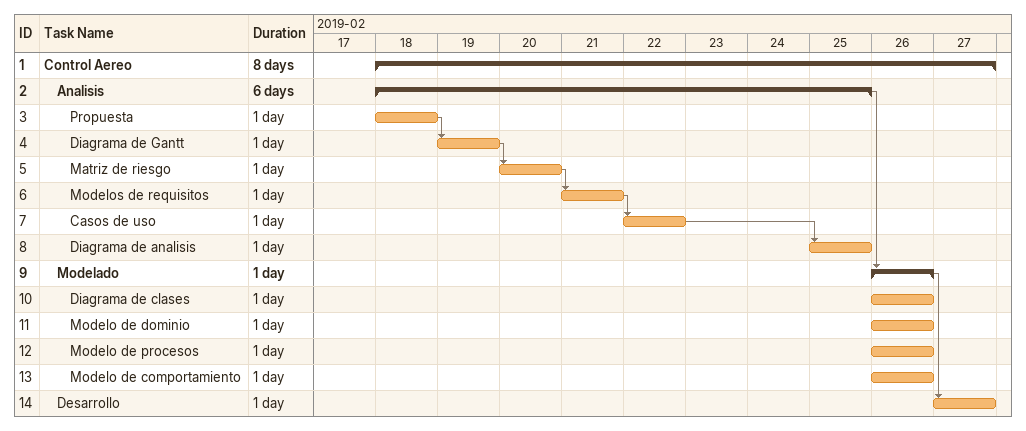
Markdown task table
| ID | Level | Task | Duration | Start | Finish | Predecessors |
|---|---|---|---|---|---|---|
| 1 | 1 | **Control Aereo** | 8d | 2019-02-18 | 2019-02-27 |  |
| 2 | 2 | **Analisis** | 6d | 2019-02-18 | 2019-02-25 |  |
| 3 | 3 | Propuesta | 1d | 2019-02-18 | 2019-02-18 |  |
| 4 | 3 | Diagrama de Gantt | 1d | 2019-02-19 | 2019-02-19 | 3 |
| 5 | 3 | Matriz de riesgo | 1d | 2019-02-20 | 2019-02-20 | 4 |
| 6 | 3 | Modelos de requisitos | 1d | 2019-02-21 | 2019-02-21 | 5 |
| 7 | 3 | Casos de uso | 1d | 2019-02-22 | 2019-02-22 | 6 |
| 8 | 3 | Diagrama de analisis | 1d | 2019-02-25 | 2019-02-25 | 7 |
| 9 | 2 | **Modelado** | 1d | 2019-02-26 | 2019-02-26 | 2 |
| 10 | 3 | Diagrama de clases | 1d | 2019-02-26 | 2019-02-26 |  |
| 11 | 3 | Modelo de dominio | 1d | 2019-02-26 | 2019-02-26 |  |
| 12 | 3 | Modelo de procesos | 1d | 2019-02-26 | 2019-02-26 |  |
| 13 | 3 | Modelo de comportamiento | 1d | 2019-02-26 | 2019-02-26 |  |
| 14 | 2 | Desarrollo | 1d | 2019-02-27 | 2019-02-27 | 9 |
